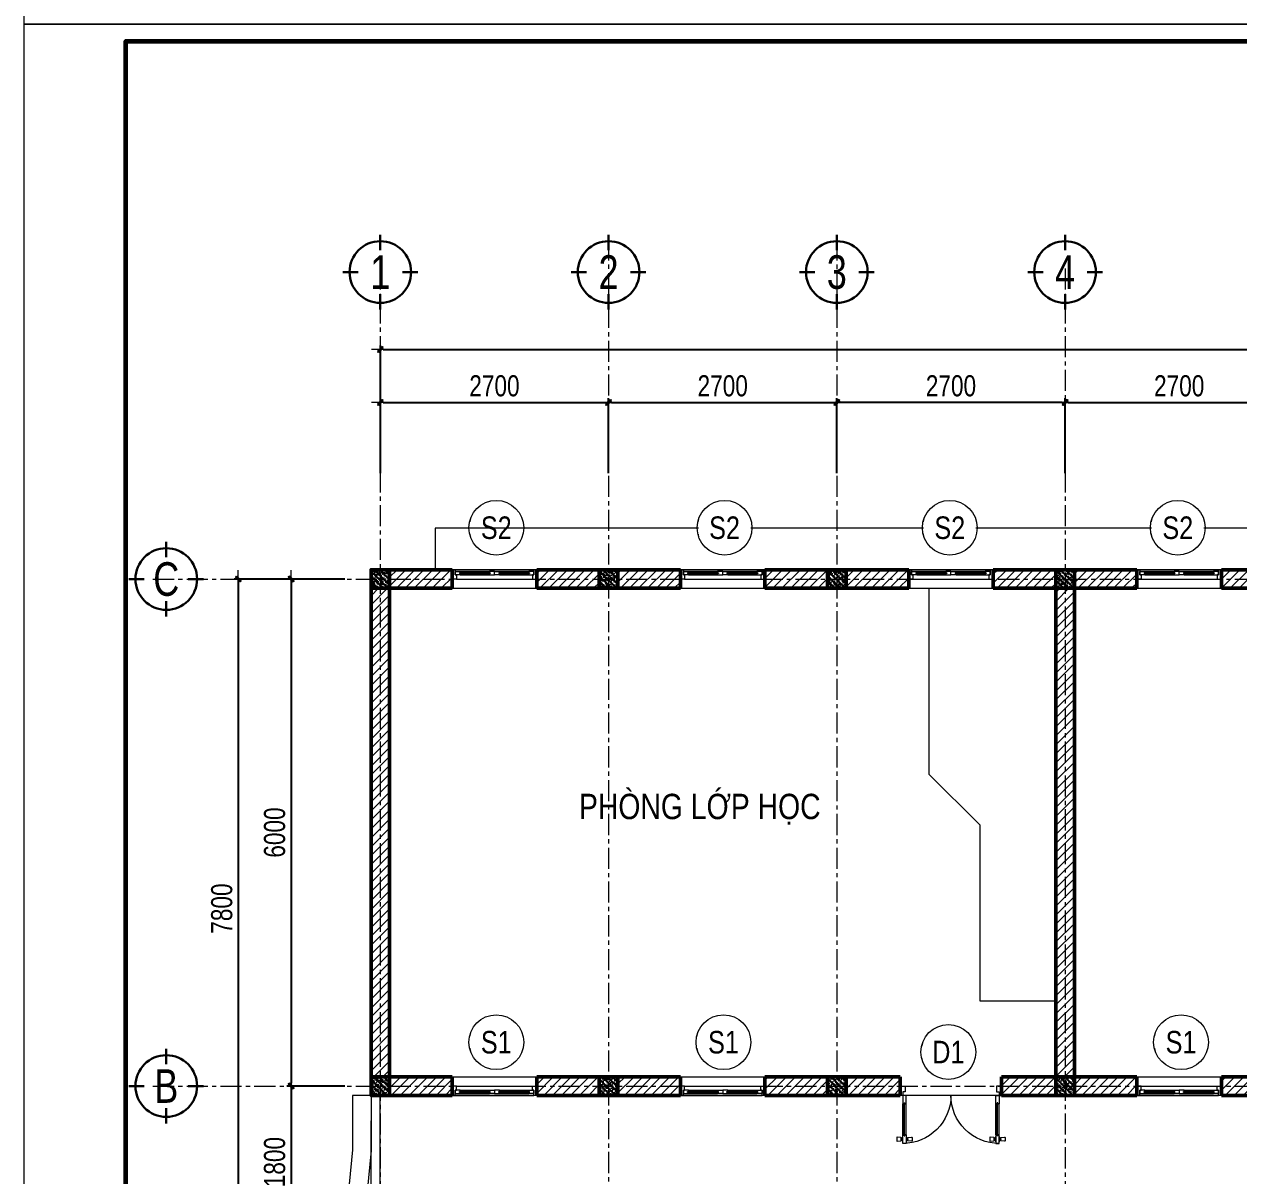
# Model space of a CAD drawing. Header units: millimetres. Extents: x 5243337 to 5938936, y 490824 to 785930.
# Drawn here: x 5304149 to 5318515, y 633322 to 646948 of the extents above; entities that cross this region are included whole.
import ezdxf
from ezdxf.enums import TextEntityAlignment as Align

# ---------------------------------------------------------------- set-up
doc = ezdxf.new("R2010")
doc.units = ezdxf.units.MM
doc.header["$MEASUREMENT"] = 0
doc.header["$PDMODE"] = 32
doc.linetypes.add('ACAD_ISO07W100', pattern=[3, 0, -3])
doc.linetypes.add('CENTER', pattern=[2, 1.25, -0.25, 0.25, -0.25])
doc.layers.get('0').update_dxf_attribs({"lineweight": 0})
doc.layers.get('Defpoints').update_dxf_attribs({"lineweight": 0})
for name, color, linetype, lineweight in [('0.15_Cua', 144, 'Continuous', 15), ('A-WIPEOUT', 254, 'ACAD_ISO07W100', 0), ('cat1', 30, 'Continuous', 50), ('dim', 144, 'Continuous', 13), ('hatch1', 136, 'Continuous', 9), ('Khungten_LCDI', 7, 'Continuous', 25), ('LC Dim', 8, 'Continuous', 18), ('LC ISO', 153, 'Continuous', 13), ('LC Net manh', 9, 'Continuous', 5), ('LC Net thay', 7, 'Continuous', 25), ('LC Text1', 3, 'Continuous', 20), ('LC Text2', 7, 'Continuous', 25), ('manh1', 67, 'Continuous', 13), ('text', 1, 'Continuous', 20), ('thay1', 63, 'Continuous', 18), ('truc', 76, 'CENTER', 9)]:
    doc.layers.add(name, color=color, linetype=linetype, lineweight=lineweight)
doc.styles.add('EG 1', font='VHAVANB.TTF')
doc.styles.add('General text 2', font='arial.ttf')
doc.styles.add('HOATBIF', font='hoatbif.shx', dxfattribs={"width": 0.8})
doc.styles.add('Khungten', font='VHAVAN.TTF', dxfattribs={"width": 0.9, "height": 5000})
doc.styles.add('T2', font='VHARIAL.TTF', dxfattribs={"width": 0.8})
doc.styles.add('Tahoma', font='tahoma.ttf')
doc.styles.add('Title', font='VHBLACK.TTF')
doc.dimstyles.new('1-100', dxfattribs={"dimscale": 100, "dimtxt": 2.5, "dimasz": 0.35, "dimexe": 0.5, "dimexo": 0, "dimgap": 0.8, "dimtad": 1, "dimdec": 0, "dimzin": 0, "dimdsep": 46, "dimtxsty": 'HOATBIF', "dimblk1": 'DOT', "dimblk2": 'DOT', "dimsah": 1, "dimcen": -1, "dimdle": 1, "dimclrd": 256, "dimclre": 256, "dimclrt": 4, "dimadec": 3, "dimazin": 2, "dimtfac": 0.333333, "dimtdec": 0, "dimtix": 1, "dimtmove": 2, "dimatfit": 3, "dimldrblk": 'DOT', "dimfxl": 1, "dimtvp": 0.833333, "dimtolj": 1, "dimtzin": 0, "dimarcsym": 0})

# ---------------------------------------------------------------- blocks, each defined once
blk = doc.blocks.new('DOT')
at = {"layer": 'dim'}
for p, q in [((-3, 0), (3, 0)), ((-1, -1), (1, 1))]:
    blk.add_line(p, q, dxfattribs=at)
blk.add_lwpolyline([(0.5, 1), (-1, -0.5), (-0.5, -1), (1, 0.5)], close=True, dxfattribs=at)
blk = doc.blocks.new('*D127')
at = {"layer": 'Defpoints', "color": 0, "ltscale": 500, "transparency": 16777216}
for p in [(5311061, 642473), (5308361, 641637), (5311061, 641637)]:
    blk.add_point(p, dxfattribs=at)
at = {"layer": 'LC Dim', "lineweight": -2, "ltscale": 500, "transparency": 16777216}
for p, q in [((5308361, 641637), (5308361, 642523)), ((5308396, 642473), (5311026, 642473)), ((5311061, 641637), (5311061, 642523))]:
    blk.add_line(p, q, dxfattribs=at)
at = {"layer": 'LC Dim', "lineweight": -2, "ltscale": 500, "transparency": 16777216, "xscale": 35, "yscale": 35, "zscale": 35, "rotation": 180}
blk.add_blockref('DOT', (5308361, 642473), dxfattribs=at)
at = {"layer": 'LC Dim', "lineweight": -2, "ltscale": 500, "transparency": 16777216, "xscale": 35, "yscale": 35, "zscale": 35}
blk.add_blockref('DOT', (5311061, 642473), dxfattribs=at)
at = {"layer": 'LC Dim', "color": 4, "ltscale": 500, "transparency": 16777216, "insert": (5309711, 642668), "char_height": 250, "attachment_point": 5, "style": 'HOATBIF'}
blk.add_mtext('\\A1;2700', dxfattribs=at)
blk = doc.blocks.new('_Dot')
at = {"color": 0, "linetype": 'ByBlock', "lineweight": -2}
blk.add_line((-0.5, 0), (-1, 0), dxfattribs=at)
at = {"color": 0, "linetype": 'ByBlock', "const_width": 0.5}
blk.add_lwpolyline([(-0.25, 0, 1), (0.25, 0, 1)], format="xyb", close=True, dxfattribs=at)
blk = doc.blocks.new('*D128')
at = {"layer": 'Defpoints', "color": 0, "ltscale": 500, "transparency": 16777216}
for p in [(5313761, 642473), (5313761, 641637), (5316461, 641637)]:
    blk.add_point(p, dxfattribs=at)
at = {"layer": 'LC Dim', "lineweight": -2, "ltscale": 500, "transparency": 16777216}
for p, q in [((5313761, 641637), (5313761, 642523)), ((5316426, 642473), (5313796, 642473)), ((5316461, 641637), (5316461, 642523))]:
    blk.add_line(p, q, dxfattribs=at)
at = {"layer": 'LC Dim', "lineweight": -2, "ltscale": 500, "transparency": 16777216, "xscale": 35, "yscale": 35, "zscale": 35, "rotation": 180}
blk.add_blockref('DOT', (5313761, 642473), dxfattribs=at)
at = {"layer": 'LC Dim', "lineweight": -2, "ltscale": 500, "transparency": 16777216, "xscale": 35, "yscale": 35, "zscale": 35}
blk.add_blockref('DOT', (5316461, 642473), dxfattribs=at)
at = {"layer": 'LC Dim', "color": 4, "ltscale": 500, "transparency": 16777216, "insert": (5315111, 642668), "char_height": 250, "attachment_point": 5, "style": 'HOATBIF'}
blk.add_mtext('\\A1;2700', dxfattribs=at)
blk = doc.blocks.new('c220')
at = {"layer": 'hatch1'}
h = blk.add_hatch(dxfattribs=at)
h.set_pattern_fill('VATLIEU04', color=256, scale=10, pattern_type=2)
h.set_pattern_definition([(50, (-5272447.8, -640396.75), (71.72601826, -6.2752135), [7.5, -82.5]), (355, (-5272447.8, -640396.75), (-13.8751334, 75.2192134), [6, -66]), (100.4514, (-5272441.82, -640397.274), (57.8509382, 68.9439542), [6.374019, -70.1142112]), (46.1842, (-5272447.8, -640376.75), (106.7241049, -16.5519014), [11.25, -123.75]), (96.6356, (-5272438.9, -640378.13), (93.4662706, 97.411787), [9.5610288, -105.1713]), (351.1842, (-5272447.8, -640376.75), (93.4661945, 97.41186), [9, -99]), (21, (-5272437.8, -640381.75), (59.6907052, -40.26188907), [7.5, -82.5]), (326, (-5272437.8, -640381.75), (24.3315332, 72.5150045), [6, -66]), (71.4514, (-5272432.825, -640385.11), (84.0222629, 32.2530497), [6.374019, -70.1142112]), (37.5, (-5272447.8, -640396.752), (1.21598553, 33.28938538), [0, -65.2, 0, -67, 0, -66.25]), (7.5, (-5272447.8, -640396.75), (26.30695374, 39.4411712), [0, -38.2, 0, -63.7, 0, -25.25]), (327.5, (-5272470.1, -640396.752), (53.38224362, -2.25548717), [0, -25, 0, -78, 0, -103.5]), (317.5, (-5272480.1, -640396.75), (58.31861693, 10.01049823), [0, -32.5, 0, -51.8, 0, -73.5]), (45, (-5272447.8, -640396.75), (-30.0520382, 30.0520382), []), (45, (-5272447.8, -640384.5), (-30.0520382, 30.0520382), [])])
h.paths.add_polyline_path([(110, -110), (-110, -110), (-110, 110), (110, 110)])
at = {"layer": 'cat1'}
blk.add_lwpolyline([(110, -110), (-110, -110), (-110, 110), (110, 110)], close=True, dxfattribs=at)
blk = doc.blocks.new('*D131')
at = {"layer": 'Defpoints', "color": 0, "ltscale": 500, "transparency": 16777216}
for p in [(5313761, 642473), (5311061, 641637), (5313761, 641637)]:
    blk.add_point(p, dxfattribs=at)
at = {"layer": 'LC Dim', "lineweight": -2, "ltscale": 500, "transparency": 16777216}
for p, q in [((5311061, 641637), (5311061, 642523)), ((5311096, 642473), (5313726, 642473)), ((5313761, 641637), (5313761, 642523))]:
    blk.add_line(p, q, dxfattribs=at)
at = {"layer": 'LC Dim', "lineweight": -2, "ltscale": 500, "transparency": 16777216, "xscale": 35, "yscale": 35, "zscale": 35, "rotation": 180}
blk.add_blockref('DOT', (5311061, 642473), dxfattribs=at)
at = {"layer": 'LC Dim', "lineweight": -2, "ltscale": 500, "transparency": 16777216, "xscale": 35, "yscale": 35, "zscale": 35}
blk.add_blockref('DOT', (5313761, 642473), dxfattribs=at)
at = {"layer": 'LC Dim', "color": 4, "ltscale": 500, "transparency": 16777216, "insert": (5312411, 642668), "char_height": 250, "attachment_point": 5, "style": 'HOATBIF'}
blk.add_mtext('\\A1;2700', dxfattribs=at)
blk = doc.blocks.new('*D132')
at = {"layer": 'Defpoints', "color": 0, "ltscale": 500, "transparency": 16777216}
for p in [(5319161, 642473), (5316461, 641637), (5319161, 641637)]:
    blk.add_point(p, dxfattribs=at)
at = {"layer": 'LC Dim', "lineweight": -2, "ltscale": 500, "transparency": 16777216}
for p, q in [((5316461, 641637), (5316461, 642523)), ((5316496, 642473), (5319126, 642473)), ((5319161, 641637), (5319161, 642523))]:
    blk.add_line(p, q, dxfattribs=at)
at = {"layer": 'LC Dim', "lineweight": -2, "ltscale": 500, "transparency": 16777216, "xscale": 35, "yscale": 35, "zscale": 35, "rotation": 180}
blk.add_blockref('DOT', (5316461, 642473), dxfattribs=at)
at = {"layer": 'LC Dim', "lineweight": -2, "ltscale": 500, "transparency": 16777216, "xscale": 35, "yscale": 35, "zscale": 35}
blk.add_blockref('DOT', (5319161, 642473), dxfattribs=at)
at = {"layer": 'LC Dim', "color": 4, "ltscale": 500, "transparency": 16777216, "insert": (5317811, 642668), "char_height": 250, "attachment_point": 5, "style": 'HOATBIF'}
blk.add_mtext('\\A1;2700', dxfattribs=at)
blk = doc.blocks.new('*U62')
for p, q in [((35, 0), (965, 0)), ((50, -110), (950, -110)), ((560, -20), (905, -20)), ((560, -60), (905, -60))]:
    blk.add_line(p, q)
at = {"color": 8, "lineweight": 5}
for p, q in [((95, -20), (440, -20)), ((95, -35), (440, -35)), ((95, -45), (440, -45)), ((95, -60), (440, -60)), ((560, -20), (905, -20)), ((560, -35), (905, -35)), ((560, -45), (905, -45)), ((560, -60), (905, -60))]:
    blk.add_line(p, q, dxfattribs=at)
for points in [[(0, 0), (35, 0), (35, -60), (50, -60), (50, -110), (0, -110), (0, 0)], [(1000, 0), (965, 0), (965, -60), (950, -60), (950, -110), (1000, -110), (1000, 0)], [(560, -45), (560, -60), (500, -60), (500, -20), (560, -20), (560, -35), (550, -35), (550, -45), (560, -45)], [(905, -45), (905, -60), (965, -60), (965, -20), (905, -20), (905, -35), (915, -35), (915, -45), (905, -45)]]:
    blk.add_lwpolyline(points)
for points in [[(35, -20), (95, -20), (95, -35), (85, -35), (85, -45), (95, -45), (95, -60), (35, -60)], [(500, -20), (440, -20), (440, -35), (450, -35), (450, -45), (440, -45), (440, -60), (500, -60)]]:
    blk.add_lwpolyline(points, close=True)
for points in [[(95, -29, -0.312187), (102, -35, -0.312187)], [(95, -51, 0.312187), (102, -45, 0.312187)], [(440, -29, 0.312187), (433, -35, 0.312187)], [(440, -51, -0.312187), (433, -45, -0.312187)]]:
    blk.add_lwpolyline(points, format="xyb", dxfattribs=at)
for centre, start, end in [((559, -37), 14.2151, 83.5658), ((559, -43), 276.4342, 345.7849), ((906, -37), 96.4342, 165.7849), ((906, -43), 194.2151, 263.5658)]:
    blk.add_arc(centre, 8.25, start, end, dxfattribs=at)
blk = doc.blocks.new('*D138')
at = {"layer": 'Defpoints', "color": 0, "ltscale": 500, "transparency": 16777216}
for p in [(5307942, 640383), (5307306, 634383), (5307942, 634383)]:
    blk.add_point(p, dxfattribs=at)
at = {"layer": 'LC Dim', "lineweight": -2, "ltscale": 500, "transparency": 16777216}
for p, q in [((5307942, 640383), (5307256, 640383)), ((5307306, 640348), (5307306, 634418)), ((5307942, 634383), (5307256, 634383))]:
    blk.add_line(p, q, dxfattribs=at)
at = {"layer": 'LC Dim', "lineweight": -2, "ltscale": 500, "transparency": 16777216, "xscale": 35, "yscale": 35, "zscale": 35}
for p, rotation in [((5307306, 640383), 90), ((5307306, 634383), 270)]:
    blk.add_blockref('DOT', p, dxfattribs=dict(at, rotation=rotation))
at = {"layer": 'LC Dim', "color": 4, "ltscale": 500, "transparency": 16777216, "insert": (5307111, 637383), "char_height": 250, "attachment_point": 5, "rotation": 90, "style": 'HOATBIF'}
blk.add_mtext('\\A1;6000', dxfattribs=at)
blk = doc.blocks.new('*D139')
at = {"layer": 'Defpoints', "color": 0, "transparency": 16777216}
for p in [(5307942, 634383), (5307306, 632583), (5307942, 632583)]:
    blk.add_point(p, dxfattribs=at)
at = {"layer": 'LC Dim', "lineweight": -2, "transparency": 16777216}
for p, q in [((5307942, 634383), (5307256, 634383)), ((5307306, 634348), (5307306, 632618)), ((5307942, 632583), (5307256, 632583))]:
    blk.add_line(p, q, dxfattribs=at)
at = {"layer": 'LC Dim', "lineweight": -2, "transparency": 16777216, "xscale": 35, "yscale": 35, "zscale": 35}
for p, rotation in [((5307306, 634383), 90), ((5307306, 632583), 270)]:
    blk.add_blockref('DOT', p, dxfattribs=dict(at, rotation=rotation))
at = {"layer": 'LC Dim', "color": 4, "transparency": 16777216, "insert": (5307111, 633483), "char_height": 250, "attachment_point": 5, "rotation": 90, "style": 'HOATBIF'}
blk.add_mtext('\\A1;1800', dxfattribs=at)
blk = doc.blocks.new('*U58')
for p, q in [((30, -469), (30, -100)), ((70, -469), (70, -100)), ((1130, -469), (1130, -100)), ((1170, -469), (1170, -100))]:
    blk.add_line(p, q)
at = {"color": 8, "lineweight": 9}
for p, q in [((48, -479), (48, -90)), ((52, -479), (52, -90)), ((1148, -479), (1148, -90)), ((1152, -479), (1152, -90))]:
    blk.add_line(p, q, dxfattribs=at)
for points in [[(30, 0), (0, 0), (0, 110), (60, 110), (60, 40), (30, 40), (30, 0)], [(55, -100), (70, -100), (70, 0), (30, 0), (30, -100), (45, -100), (45, -90), (55, -90), (55, -100)], [(1145, -100), (1130, -100), (1130, 0), (1170, 0), (1170, -100), (1155, -100), (1155, -90), (1145, -90), (1145, -100)], [(1170, 0), (1200, 0), (1200, 110), (1140, 110), (1140, 40), (1170, 40), (1170, 0)], [(20, -514), (10, -514), (10, -524), (20, -524)], [(55, -469), (70, -469), (70, -569), (30, -569), (30, -469), (45, -469), (45, -479), (55, -479), (55, -469)], [(80, -514), (90, -514), (90, -524), (80, -524)], [(1120, -514), (1110, -514), (1110, -524), (1120, -524)], [(1145, -469), (1130, -469), (1130, -569), (1170, -569), (1170, -469), (1155, -469), (1155, -479), (1145, -479), (1145, -469)], [(1180, -514), (1190, -514), (1190, -524), (1180, -524)]]:
    blk.add_lwpolyline(points)
for points in [[(5, -498), (-35, -494, 0.443716), (-40, -499), (-40, -538, 0.443716), (-35, -543), (5, -539, 0.385314), (10, -534), (10, -503, 0.385314)], [(95, -498), (135, -494, -0.443716), (140, -499), (140, -538, -0.443716), (135, -543), (95, -539, -0.385314), (90, -534), (90, -503, -0.385314)], [(1105, -498), (1065, -494, 0.443716), (1060, -499), (1060, -538, 0.443716), (1065, -543), (1105, -539, 0.385314), (1110, -534), (1110, -503, 0.385314)], [(1195, -498), (1235, -494, -0.443716), (1240, -499), (1240, -538, -0.443716), (1235, -543), (1195, -539, -0.385314), (1190, -534), (1190, -503, -0.385314)]]:
    blk.add_lwpolyline(points, format="xyb", close=True)
at = {"color": 8, "lineweight": 5}
for centre, start, end in [((32, -1), 269.7667, 0.0919), ((1168, -1), 179.9081, 270.2333)]:
    blk.add_arc(centre, 568, start, end, dxfattribs=at)
at = {"color": 8, "lineweight": 9}
for centre, start, end in [((47, -99), 186.4342, 273.2898), ((53, -99), 266.7102, 353.5658), ((1147, -99), 186.4342, 273.2898), ((1153, -99), 266.7102, 353.5658), ((47, -470), 86.7102, 173.5658), ((53, -470), 6.4342, 93.2898), ((1147, -470), 86.7102, 173.5658), ((1153, -470), 6.4342, 93.2898)]:
    blk.add_arc(centre, 8.25, start, end, dxfattribs=at)
for centre, start, end in [((70, -519), 143.1301, 216.8699), ((30, -519), 323.1301, 36.8699), ((1170, -519), 143.1301, 216.8699), ((1130, -519), 323.1301, 36.8699)]:
    blk.add_arc(centre, 50, start, end)
blk = doc.blocks.new('*U19')
at = {"layer": 'A-WIPEOUT'}
blk.add_lwpolyline([(0, 4.25), (-2.5, 3.44), (-4.04, 1.31), (-4.04, -1.31), (-2.5, -3.44), (0, -4.25), (2.5, -3.44), (4.04, -1.31), (4.04, 1.31), (2.5, 3.44)], close=True, dxfattribs=at)
blk.add_wipeout([(0, 4.25), (-2.5, 3.44), (-4.04, 1.31), (-4.04, -1.31), (-2.5, -3.44), (0, -4.25), (2.5, -3.44), (4.04, -1.31), (4.04, 1.31), (2.5, 3.44)]).dxf.layer = 'A-WIPEOUT'
blk.add_circle((0, 0), 4.25)
at = {"layer": 'text', "style": 'General text 2', "width": 0.8, "flags": 8}
blk.add_attdef('SYMBOL', text='', height=3.5, dxfattribs=at).set_placement((0, 0), align=Align.MIDDLE_CENTER)
blk = doc.blocks.new('KyHieu TrucDinhVi')
at = {"color": 7, "lineweight": 30}
for p, q in [((0, 2.36), (0, 4)), ((-2.36, 0), (-4, 0)), ((2.36, 0), (4, 0)), ((0, -2.36), (0, -4))]:
    blk.add_line(p, q, dxfattribs=at)
blk.add_circle((0, 0), 3.3, dxfattribs=at)
at = {"ltscale": 20, "style": 'Tahoma'}
blk.add_attdef('AA', text='', height=3, dxfattribs=at).set_placement((0, 0), align=Align.MIDDLE_CENTER)
blk = doc.blocks.new('*D140')
at = {"layer": 'Defpoints', "color": 0, "ltscale": 500, "transparency": 16777216}
for p in [(5339061, 643098), (5308361, 641637), (5339061, 641637)]:
    blk.add_point(p, dxfattribs=at)
at = {"layer": 'LC Dim', "lineweight": -2, "ltscale": 500, "transparency": 16777216}
for p, q in [((5308361, 641637), (5308361, 643148)), ((5308396, 643098), (5339026, 643098)), ((5339061, 641637), (5339061, 643148))]:
    blk.add_line(p, q, dxfattribs=at)
at = {"layer": 'LC Dim', "lineweight": -2, "ltscale": 500, "transparency": 16777216, "xscale": 35, "yscale": 35, "zscale": 35, "rotation": 180}
blk.add_blockref('DOT', (5308361, 643098), dxfattribs=at)
at = {"layer": 'LC Dim', "lineweight": -2, "ltscale": 500, "transparency": 16777216, "xscale": 35, "yscale": 35, "zscale": 35}
blk.add_blockref('DOT', (5339061, 643098), dxfattribs=at)
at = {"layer": 'LC Dim', "color": 4, "ltscale": 500, "transparency": 16777216, "insert": (5323711, 643293), "char_height": 250, "attachment_point": 5, "style": 'HOATBIF'}
blk.add_mtext('\\A1;30700', dxfattribs=at)
blk = doc.blocks.new('*D141')
at = {"layer": 'Defpoints', "color": 0, "ltscale": 500, "transparency": 16777216}
for p in [(5307942, 640383), (5306681, 632583), (5307942, 632583)]:
    blk.add_point(p, dxfattribs=at)
at = {"layer": 'LC Dim', "lineweight": -2, "ltscale": 500, "transparency": 16777216}
for p, q in [((5307942, 640383), (5306631, 640383)), ((5306681, 640348), (5306681, 632618)), ((5307942, 632583), (5306631, 632583))]:
    blk.add_line(p, q, dxfattribs=at)
at = {"layer": 'LC Dim', "lineweight": -2, "ltscale": 500, "transparency": 16777216, "xscale": 35, "yscale": 35, "zscale": 35}
for p, rotation in [((5306681, 640383), 90), ((5306681, 632583), 270)]:
    blk.add_blockref('DOT', p, dxfattribs=dict(at, rotation=rotation))
at = {"layer": 'LC Dim', "color": 4, "ltscale": 500, "transparency": 16777216, "insert": (5306486, 636483), "char_height": 250, "attachment_point": 5, "rotation": 90, "style": 'HOATBIF'}
blk.add_mtext('\\A1;7800', dxfattribs=at)
blk = doc.blocks.new('lcdi fix1')
at = {"layer": 'Defpoints', "lineweight": 0}
blk.add_lwpolyline([(-1200, -14850), (-1200, 14850), (40800, 14850), (40800, -14850)], close=True, dxfattribs=at)
at = {"layer": 'Khungten_LCDI', "color": 5, "lineweight": 60}
blk.add_lwpolyline([(0, -14650), (0, 14650), (40600, 14650), (40600, -14650)], close=True, dxfattribs=at)
at = {"color": 7, "style": 'Khungten', "width": 0.8}
for tag, p in [('REVISION', (39499, -10746)), ('NGAYHT', (39546, -11609))]:
    blk.add_attdef(tag, text='', height=200, dxfattribs=at).set_placement(p, align=Align.CENTER)
at = {"layer": 'LC Text1', "style": 'Title', "width": 1.485915}
for tag, p, p2 in [('TENBANVE1', (36913, -8886), (40339, -8886)), ('TENBANVE2', (36913, -9562), (40339, -9562))]:
    blk.add_attdef(tag, text='', height=250, dxfattribs=at).set_placement(p, p2, align=Align.FIT)
at = {"layer": 'LC Text1', "style": 'Title', "width": 0.7}
blk.add_attdef('SOBANVE', text='', height=250, dxfattribs=at).set_placement((39562, -13896), align=Align.CENTER)

msp = doc.modelspace()

# ---------------------------------------------------------------- hatches: boundary and pattern name
at = {"layer": 'hatch1'}
h = msp.add_hatch(dxfattribs=at)
h.set_pattern_fill('ANSI31', color=256, scale=600)
h.set_pattern_definition([(45, (-197412.5, 46545.37), (-53.0330086, 53.0330086), [])])
h.paths.add_polyline_path([(5309210.9, 640492.9), (5308470.9, 640492.9), (5308470.9, 640272.9), (5309210.9, 640272.9)])
h.paths.add_polyline_path([(5308470.9, 640272.9), (5308250.9, 640272.9), (5308250.9, 634492.9), (5308470.9, 634492.9)])
h.paths.add_polyline_path([(5310950.9, 640492.9), (5310210.9, 640492.9), (5310210.9, 640272.9), (5310950.9, 640272.9)])
h.paths.add_polyline_path([(5311910.9, 640492.9), (5311170.9, 640492.9), (5311170.9, 640272.9), (5311910.9, 640272.9)])
h.paths.add_polyline_path([(5313650.9, 640492.9), (5312910.9, 640492.9), (5312910.9, 640272.9), (5313650.9, 640272.9)])
h.paths.add_polyline_path([(5314610.9, 640492.9), (5313870.9, 640492.9), (5313870.9, 640272.9), (5314610.9, 640272.9)])
h.paths.add_polyline_path([(5316350.9, 640492.9), (5315610.9, 640492.9), (5315610.9, 640272.9), (5316350.9, 640272.9)])
h.paths.add_polyline_path([(5317310.9, 640492.9), (5316570.9, 640492.9), (5316570.9, 640272.9), (5317310.9, 640272.9)])
h.paths.add_polyline_path([(5316570.9, 640272.9), (5316350.9, 640272.9), (5316350.9, 634492.9), (5316570.9, 634492.9)])
h.paths.add_polyline_path([(5319050.9, 640492.9), (5318310.9, 640492.9), (5318310.9, 640272.9), (5319050.9, 640272.9)])
h.paths.add_polyline_path([(5320010.9, 640492.9), (5319270.9, 640492.9), (5319270.9, 640272.9), (5320010.9, 640272.9)])
h.paths.add_polyline_path([(5321750.9, 640492.9), (5321010.9, 640492.9), (5321010.9, 640272.9), (5321750.9, 640272.9)])
h.paths.add_polyline_path([(5322710.9, 640492.9), (5321970.9, 640492.9), (5321970.9, 640272.9), (5322710.9, 640272.9)])
h.paths.add_polyline_path([(5324450.9, 640492.9), (5323710.9, 640492.9), (5323710.9, 640272.9), (5324450.9, 640272.9)])
h.paths.add_polyline_path([(5325660.9, 640492.9), (5324670.9, 640492.9), (5324670.9, 640272.9), (5325660.9, 640272.9)])
h.paths.add_polyline_path([(5327650.9, 640492.9), (5326660.9, 640492.9), (5326660.9, 640272.9), (5327650.9, 640272.9)])
h.paths.add_polyline_path([(5327870.9, 640272.9), (5327650.9, 640272.9), (5327650.9, 634492.9), (5327870.9, 634492.9)])
h.paths.add_polyline_path([(5324670.9, 640272.9), (5324450.9, 640272.9), (5324450.9, 634492.9), (5324670.9, 634492.9)])
h.paths.add_polyline_path([(5309210.9, 634492.9), (5308470.9, 634492.9), (5308470.9, 634272.9), (5309210.9, 634272.9)])
h.paths.add_polyline_path([(5310950.9, 634492.9), (5310210.9, 634492.9), (5310210.9, 634272.9), (5310950.9, 634272.9)])
h.paths.add_polyline_path([(5311910.9, 634492.9), (5311170.9, 634492.9), (5311170.9, 634272.9), (5311910.9, 634272.9)])
h.paths.add_polyline_path([(5313650.9, 634492.9), (5312910.9, 634492.9), (5312910.9, 634272.9), (5313650.9, 634272.9)])
h.paths.add_polyline_path([(5314510.9, 634492.9), (5313870.9, 634492.9), (5313870.9, 634272.9), (5314510.9, 634272.9)])
h.paths.add_polyline_path([(5316350.9, 634492.9), (5315710.9, 634492.9), (5315710.9, 634272.9), (5316350.9, 634272.9)])
h.paths.add_polyline_path([(5317310.9, 634492.9), (5316570.9, 634492.9), (5316570.9, 634272.9), (5317310.9, 634272.9)])
h.paths.add_polyline_path([(5319050.9, 634492.9), (5318310.9, 634492.9), (5318310.9, 634272.9), (5319050.9, 634272.9)])
h.paths.add_polyline_path([(5320010.9, 634492.9), (5319270.9, 634492.9), (5319270.9, 634272.9), (5320010.9, 634272.9)])
h.paths.add_polyline_path([(5321750.9, 634492.9), (5321010.9, 634492.9), (5321010.9, 634272.9), (5321750.9, 634272.9)])
h.paths.add_polyline_path([(5322610.9, 634492.9), (5321970.9, 634492.9), (5321970.9, 634272.9), (5322610.9, 634272.9)])
h.paths.add_polyline_path([(5324450.9, 634492.9), (5323810.9, 634492.9), (5323810.9, 634272.9), (5324450.9, 634272.9)])
h.paths.add_polyline_path([(5325510.9, 634492.9), (5324670.9, 634492.9), (5324670.9, 634272.9), (5325510.9, 634272.9)])
h.paths.add_polyline_path([(5327650.9, 634492.9), (5326810.9, 634492.9), (5326810.9, 634272.9), (5327650.9, 634272.9)])
h.paths.add_polyline_path([(5331810.9, 634492.9), (5331070.9, 634492.9), (5331070.9, 634272.9), (5331810.9, 634272.9)])
h.paths.add_polyline_path([(5333550.9, 634492.9), (5332810.9, 634492.9), (5332810.9, 634272.9), (5333550.9, 634272.9)])
h.paths.add_polyline_path([(5334510.9, 634492.9), (5333770.9, 634492.9), (5333770.9, 634272.9), (5334510.9, 634272.9)])
h.paths.add_polyline_path([(5336250.9, 634492.9), (5335510.9, 634492.9), (5335510.9, 634272.9), (5336250.9, 634272.9)])
h.paths.add_polyline_path([(5337110.9, 634492.9), (5336470.9, 634492.9), (5336470.9, 634272.9), (5337110.9, 634272.9)])
h.paths.add_polyline_path([(5338950.9, 634492.9), (5338310.9, 634492.9), (5338310.9, 634272.9), (5338950.9, 634272.9)])
h.paths.add_polyline_path([(5339170.9, 640272.9), (5338950.9, 640272.9), (5338950.9, 634492.9), (5339170.9, 634492.9)])
h.paths.add_polyline_path([(5331070.9, 640272.9), (5330850.9, 640272.9), (5330850.9, 634492.9), (5331070.9, 634492.9)])
h.paths.add_polyline_path([(5328090.9, 640492.9), (5327870.9, 640492.9), (5327870.9, 640272.9), (5328090.9, 640272.9)])
h.paths.add_polyline_path([(5330850.9, 640492.9), (5330630.9, 640492.9), (5330630.9, 640272.9), (5330850.9, 640272.9)])
h.paths.add_polyline_path([(5331810.9, 640492.9), (5331070.9, 640492.9), (5331070.9, 640272.9), (5331810.9, 640272.9)])
h.paths.add_polyline_path([(5333550.9, 640492.9), (5332810.9, 640492.9), (5332810.9, 640272.9), (5333550.9, 640272.9)])
h.paths.add_polyline_path([(5334510.9, 640492.9), (5333770.9, 640492.9), (5333770.9, 640272.9), (5334510.9, 640272.9)])
h.paths.add_polyline_path([(5336250.9, 640492.9), (5335510.9, 640492.9), (5335510.9, 640272.9), (5336250.9, 640272.9)])
h.paths.add_polyline_path([(5337210.9, 640492.9), (5336470.9, 640492.9), (5336470.9, 640272.9), (5337210.9, 640272.9)])
h.paths.add_polyline_path([(5338950.9, 640492.9), (5338210.9, 640492.9), (5338210.9, 640272.9), (5338950.9, 640272.9)])

# ---------------------------------------------------------------- linework, layer by layer
at = {"layer": 'cat1'}
for p, q in [((5308250.9, 634272.9), (5308250.9, 640492.9)), ((5308250.9, 640492.9), (5309210.9, 640492.9)), ((5309210.9, 640272.9), (5309210.9, 640492.9)), ((5310210.9, 640492.9), (5311910.9, 640492.9)), ((5310210.9, 640272.9), (5310210.9, 640492.9)), ((5311910.9, 640272.9), (5311910.9, 640492.9)), ((5312910.9, 640492.9), (5314610.9, 640492.9)), ((5312910.9, 640272.9), (5312910.9, 640492.9)), ((5314610.9, 640272.9), (5314610.9, 640492.9)), ((5315610.9, 640492.9), (5317310.9, 640492.9)), ((5315610.9, 640272.9), (5315610.9, 640492.9)), ((5316350.9, 634272.9), (5316350.9, 640492.9)), ((5316570.9, 634272.9), (5316570.9, 640492.9)), ((5317310.9, 640272.9), (5317310.9, 640492.9)), ((5318310.9, 640492.9), (5320010.9, 640492.9)), ((5318310.9, 640272.9), (5318310.9, 640492.9)), ((5308470.9, 634492.9), (5308470.9, 640272.9)), ((5308470.9, 640272.9), (5309210.9, 640272.9)), ((5310210.9, 640272.9), (5311910.9, 640272.9)), ((5312910.9, 640272.9), (5314610.9, 640272.9)), ((5315610.9, 640272.9), (5317310.9, 640272.9)), ((5318310.9, 640272.9), (5320010.9, 640272.9)), ((5308470.9, 634492.9), (5309210.9, 634492.9)), ((5309210.9, 634492.9), (5309210.9, 634272.9)), ((5310210.9, 634492.9), (5311910.9, 634492.9)), ((5310210.9, 634492.9), (5310210.9, 634272.9)), ((5311910.9, 634492.9), (5311910.9, 634272.9)), ((5312910.9, 634492.9), (5314510.9, 634492.9)), ((5312910.9, 634492.9), (5312910.9, 634272.9)), ((5314510.9, 634492.9), (5314510.9, 634272.9)), ((5315710.9, 634492.9), (5317310.9, 634492.9)), ((5315710.9, 634492.9), (5315710.9, 634272.9)), ((5317310.9, 634492.9), (5317310.9, 634272.9)), ((5318310.9, 634492.9), (5320010.9, 634492.9)), ((5318310.9, 634492.9), (5318310.9, 634272.9)), ((5308250.9, 634272.9), (5309210.9, 634272.9)), ((5310210.9, 634272.9), (5311910.9, 634272.9)), ((5312910.9, 634272.9), (5314510.9, 634272.9)), ((5315710.9, 634272.9), (5317310.9, 634272.9)), ((5318310.9, 634272.9), (5320010.9, 634272.9))]:
    msp.add_line(p, q, dxfattribs=at)
at = {"layer": 'manh1'}
msp.add_line((5315710.9, 634272.9), (5314510.9, 634272.9), dxfattribs=at)
at = {"layer": 'thay1'}
for p, q in [((5308250.9, 634272.9), (5308030.9, 634272.9)), ((5308360.9, 632692.9), (5308360.9, 634272.9))]:
    msp.add_line(p, q, dxfattribs=at)
for points in [[(5309210.9, 640272.9), (5310210.9, 640272.9), (5310210.9, 640492.9), (5309210.9, 640492.9)], [(5311910.9, 640272.9), (5312910.9, 640272.9), (5312910.9, 640492.9), (5311910.9, 640492.9)], [(5314610.9, 640272.9), (5315610.9, 640272.9), (5315610.9, 640492.9), (5314610.9, 640492.9)], [(5317310.9, 640272.9), (5318310.9, 640272.9), (5318310.9, 640492.9), (5317310.9, 640492.9)], [(5309210.9, 634492.9), (5310210.9, 634492.9), (5310210.9, 634272.9), (5309210.9, 634272.9)], [(5311910.9, 634492.9), (5312910.9, 634492.9), (5312910.9, 634272.9), (5311910.9, 634272.9)], [(5317310.9, 634492.9), (5318310.9, 634492.9), (5318310.9, 634272.9), (5317310.9, 634272.9)]]:
    msp.add_lwpolyline(points, close=True, dxfattribs=at)
for points in [[(5314850.9, 640272.9), (5314850.9, 638072.9), (5315450.9, 637472.9), (5315450.9, 635392.9), (5316350.9, 635392.9)], [(5308030.9, 634272.9), (5308030.9, 633629.4), (5307364.6, 626758.6)], [(5308250.9, 634272.9), (5308250.9, 633618.8), (5307583.6, 626737.4)], [(5308250.9, 632474.6), (5308250.9, 633972.9)]]:
    msp.add_lwpolyline(points, dxfattribs=at)
at = {"layer": 'truc', "ltscale": 200}
for p, q in [((5311060.9, 644403.7), (5311060.9, 627279.2)), ((5313760.9, 644403.7), (5313760.9, 627279.2)), ((5308360.9, 644058.7), (5308360.9, 626934.2)), ((5316460.9, 644058.7), (5316460.9, 626934.2)), ((5305670.5, 640382.9), (5341753.5, 640382.9)), ((5305670.5, 634382.9), (5341845.5, 634382.9))]:
    msp.add_line(p, q, dxfattribs=at)

# ---------------------------------------------------------------- block references
at = {"layer": '0.15_Cua'}
for p in [(5309210.9, 640492.9), (5311910.9, 640492.9), (5314610.9, 640492.9), (5317310.9, 640492.9)]:
    msp.add_blockref('*U62', p, dxfattribs=at)
at = {"layer": '0.15_Cua', "xscale": -1, "rotation": 180}
for p in [(5309210.9, 634272.9), (5311910.9, 634272.9), (5317310.9, 634272.9)]:
    msp.add_blockref('*U62', p, dxfattribs=at)
at = {"layer": '0.15_Cua', "xscale": -1}
msp.add_blockref('*U58', (5315710.9, 634272.9), dxfattribs=at)
at = {"layer": 'hatch1', "xscale": -1, "rotation": 180}
for p in [(5308360.9, 640382.9), (5311060.9, 640382.9), (5313760.9, 640382.9), (5316460.9, 640382.9), (5308360.9, 634382.9), (5311060.9, 634382.9), (5313760.9, 634382.9), (5316460.9, 634382.9)]:
    msp.add_blockref('c220', p, dxfattribs=at)
at = {"layer": 'LC ISO'}
ref = msp.add_blockref('KyHieu TrucDinhVi', (5308360.9, 644015.9), dxfattribs=dict(at, xscale=110.459031681925, yscale=110.459031681925, zscale=110.459031681925))
ref.add_attrib('AA', '1', dxfattribs={"layer": '0', "ltscale": 20, "height": 397.7, "style": 'EG 1', "width": 0.8}).set_placement((5308360.9, 644015.9), align=Align.MIDDLE_CENTER)
ref = msp.add_blockref('KyHieu TrucDinhVi', (5311060.9, 644015.9), dxfattribs=dict(at, xscale=110.459031681925, yscale=110.459031681925, zscale=110.459031681925))
ref.add_attrib('AA', '2', dxfattribs={"layer": '0', "ltscale": 20, "height": 397.7, "style": 'EG 1', "width": 0.8}).set_placement((5311060.9, 644015.9), align=Align.MIDDLE_CENTER)
ref = msp.add_blockref('KyHieu TrucDinhVi', (5313760.9, 644015.9), dxfattribs=dict(at, xscale=110.459031681925, yscale=110.459031681925, zscale=110.459031681925))
ref.add_attrib('AA', '3', dxfattribs={"layer": '0', "ltscale": 20, "height": 397.7, "style": 'EG 1', "width": 0.8}).set_placement((5313760.9, 644015.9), align=Align.MIDDLE_CENTER)
ref = msp.add_blockref('KyHieu TrucDinhVi', (5316460.9, 644015.9), dxfattribs=dict(at, xscale=110.459031681925, yscale=110.459031681925, zscale=110.459031681925))
ref.add_attrib('AA', '4', dxfattribs={"layer": '0', "ltscale": 20, "height": 397.7, "style": 'EG 1', "width": 0.8}).set_placement((5316460.9, 644015.9), align=Align.MIDDLE_CENTER)
ref = msp.add_blockref('KyHieu TrucDinhVi', (5305828.7, 640382.9), dxfattribs=dict(at, xscale=110.459031681925, yscale=110.459031681925, zscale=110.459031681925))
ref.add_attrib('AA', 'c', dxfattribs={"layer": '0', "ltscale": 20, "height": 397.7, "style": 'EG 1', "width": 0.8}).set_placement((5305828.7, 640382.9), align=Align.MIDDLE_CENTER)
ref = msp.add_blockref('KyHieu TrucDinhVi', (5305828.7, 634382.9), dxfattribs=dict(at, xscale=110.459031681925, yscale=110.459031681925, zscale=110.459031681925))
ref.add_attrib('AA', 'b', dxfattribs={"layer": '0', "ltscale": 20, "height": 397.7, "style": 'EG 1', "width": 0.8}).set_placement((5305828.7, 634382.9), align=Align.MIDDLE_CENTER)
at = {"layer": 'LC Net manh'}
ref = msp.add_blockref('*U19', (5309732.7, 640990.2), dxfattribs=dict(at, xscale=76.23529411762684, yscale=76.23529411762684, zscale=76.23529411762684))
ref.add_attrib('SYMBOL', 'S2', dxfattribs={"layer": 'text', "height": 266.82, "style": 'General text 2', "width": 0.8}).set_placement((5309732.7, 640990.2), align=Align.MIDDLE_CENTER)
at = {"layer": 'LC Net thay'}
msp.add_blockref('lcdi fix1', (5305349.2, 661797.8), dxfattribs=at)

# ---------------------------------------------------------------- texts
at = {"layer": 'LC Text2', "style": 'T2', "width": 0.8}
msp.add_text('phßng líp häc', height=300, dxfattribs=at).set_placement((5310711, 637541.4))

# ---------------------------------------------------------------- dimensions: what is measured, and where the dimension line sits
at = {"layer": 'LC Dim', "ltscale": 500}
for base, p1, p2, picture, middle in [((5339060.9, 643098.4), (5308360.9, 641637.4), (5339060.9, 641637.4), '*D140', (5323710.9, 643293.4)), ((5311060.9, 642473.4), (5308360.9, 641637.4), (5311060.9, 641637.4), '*D127', (5309710.9, 642668.4)), ((5313760.9, 642473.4), (5311060.9, 641637.4), (5313760.9, 641637.4), '*D131', (5312410.9, 642668.4)), ((5319160.9, 642473.4), (5316460.9, 641637.4), (5319160.9, 641637.4), '*D132', (5317810.9, 642668.4))]:
    dim = msp.add_linear_dim(base=base, p1=p1, p2=p2, dimstyle='1-100', override={"dimgap": 0.7, "dimfxl": 0.5, "dimarcsym": 1}, dxfattribs=at)
    dim.commit()
    dim.dimension.update_dxf_attribs({"geometry": picture, "text_midpoint": middle})
for base, p1, p2, angle, picture, middle in [((5313760.9, 642473.4), (5316460.9, 641637.4), (5313760.9, 641637.4), 180, '*D128', (5315110.9, 642668.4)), ((5306681, 632582.9), (5307941.5, 640382.9), (5307941.5, 632582.9), 90, '*D141', (5306486, 636482.9)), ((5307306, 634382.9), (5307941.5, 640382.9), (5307941.5, 634382.9), 90, '*D138', (5307111, 637382.9))]:
    dim = msp.add_linear_dim(base=base, p1=p1, p2=p2, angle=angle, dimstyle='1-100', override={"dimgap": 0.7, "dimfxl": 0.5, "dimarcsym": 1}, dxfattribs=at)
    dim.commit()
    dim.dimension.update_dxf_attribs({"geometry": picture, "text_midpoint": middle})
at = {"layer": 'LC Dim'}
dim = msp.add_linear_dim(base=(5307306, 632582.9), p1=(5307941.5, 634382.9), p2=(5307941.5, 632582.9), angle=90, dimstyle='1-100', override={"dimgap": 0.7, "dimfxl": 0.5, "dimarcsym": 1}, dxfattribs=at)
dim.commit()
dim.dimension.update_dxf_attribs({"geometry": '*D139', "text_midpoint": (5307111, 633482.9)})

# ---------------------------------------------------------------- next in the draw order: linework, layer by layer
at = {"layer": 'thay1'}
msp.add_lwpolyline([(5323910.9, 640492.9), (5323910.9, 640982.9), (5309010.9, 640982.9), (5309010.9, 640492.9)], dxfattribs=at)

# ---------------------------------------------------------------- next in the draw order: block references
at = {"layer": 'LC Net manh'}
ref = msp.add_blockref('*U19', (5309732.7, 634901.7), dxfattribs=dict(at, xscale=76.23529411762684, yscale=76.23529411762684, zscale=76.23529411762684))
ref.add_attrib('SYMBOL', 'S1', dxfattribs={"layer": 'text', "height": 266.82, "style": 'General text 2', "width": 0.8}).set_placement((5309732.7, 634901.7), align=Align.MIDDLE_CENTER)
ref = msp.add_blockref('*U19', (5312420.2, 634901.7), dxfattribs=dict(at, xscale=76.23529411762684, yscale=76.23529411762684, zscale=76.23529411762684))
ref.add_attrib('SYMBOL', 'S1', dxfattribs={"layer": 'text', "height": 266.82, "style": 'General text 2', "width": 0.8}).set_placement((5312420.2, 634901.7), align=Align.MIDDLE_CENTER)
ref = msp.add_blockref('*U19', (5315080.2, 634785.7), dxfattribs=dict(at, xscale=76.23529411762684, yscale=76.23529411762684, zscale=76.23529411762684))
ref.add_attrib('SYMBOL', 'D1', dxfattribs={"layer": 'text', "height": 266.82, "style": 'General text 2', "width": 0.8}).set_placement((5315080.2, 634785.7), align=Align.MIDDLE_CENTER)
ref = msp.add_blockref('*U19', (5317832.7, 634901.7), dxfattribs=dict(at, xscale=76.23529411762684, yscale=76.23529411762684, zscale=76.23529411762684))
ref.add_attrib('SYMBOL', 'S1', dxfattribs={"layer": 'text', "height": 266.82, "style": 'General text 2', "width": 0.8}).set_placement((5317832.7, 634901.7), align=Align.MIDDLE_CENTER)

# ---------------------------------------------------------------- next in the draw order: block references
ref = msp.add_blockref('*U19', (5312432.7, 640990.2), dxfattribs=dict(at, xscale=76.23529411762684, yscale=76.23529411762684, zscale=76.23529411762684))
ref.add_attrib('SYMBOL', 'S2', dxfattribs={"layer": 'text', "height": 266.82, "style": 'General text 2', "width": 0.8}).set_placement((5312432.7, 640990.2), align=Align.MIDDLE_CENTER)
ref = msp.add_blockref('*U19', (5315097.3, 640990.2), dxfattribs=dict(at, xscale=76.23529411762684, yscale=76.23529411762684, zscale=76.23529411762684))
ref.add_attrib('SYMBOL', 'S2', dxfattribs={"layer": 'text', "height": 266.82, "style": 'General text 2', "width": 0.8}).set_placement((5315097.3, 640990.2), align=Align.MIDDLE_CENTER)
ref = msp.add_blockref('*U19', (5317794.3, 640990.2), dxfattribs=dict(at, xscale=76.23529411762684, yscale=76.23529411762684, zscale=76.23529411762684))
ref.add_attrib('SYMBOL', 'S2', dxfattribs={"layer": 'text', "height": 266.82, "style": 'General text 2', "width": 0.8}).set_placement((5317794.3, 640990.2), align=Align.MIDDLE_CENTER)

# ---------------------------------------------------------------- next in the draw order: block references
at = {"layer": 'LC Net thay'}
msp.add_blockref('lcdi fix1', (5305349.2, 632097.8), dxfattribs=at)

doc.saveas('drawing.dxf')
